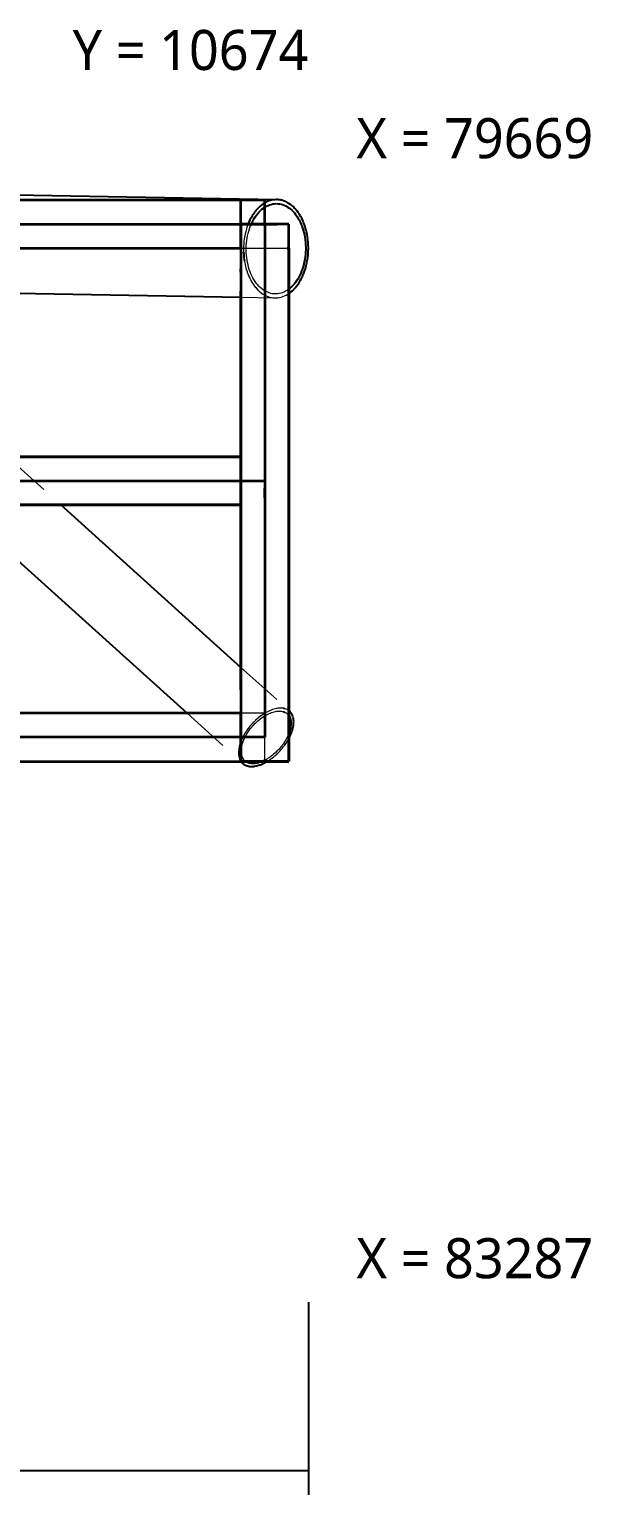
# Model space of a CAD drawing. Header units: millimetres. Extents: x -11795 to 47768, y 22971 to 65021.
# Drawn here: x 9804 to 11555, y 45746 to 50316 of the extents above; entities that cross this region are included whole.
import ezdxf
from ezdxf.enums import TextEntityAlignment as Align

# ---------------------------------------------------------------- set-up
doc = ezdxf.new("R2010")
doc.units = ezdxf.units.MM
doc.linetypes.add('HIDDEN_50', pattern=[225, 150, -75])
for name, color, linetype, lineweight in [('DIMENSIONS', 3, 'Continuous', 18), ('PLATE_HIDDEN', 8, 'HIDDEN_50', 18), ('PLATE_VISIBLE', 7, 'Continuous', 35), ('PROFILE_HIDDEN', 9, 'HIDDEN_50', 18), ('PROFILE_VISIBLE', 4, 'Continuous', 25), ('TEXT', 2, 'Continuous', 25)]:
    doc.layers.add(name, color=color, linetype=linetype, lineweight=lineweight)
doc.styles.add('OpenSans', font='OpenSans-Regular.ttf')
doc.styles.add('OpenSansCondensed-Light', font='OpenSansCondensed-Light.ttf')
doc.dimstyles.new('DIM_1_50', dxfattribs={"dimscale": 50, "dimtxt": 2.5, "dimasz": 2.5, "dimexe": 1.5, "dimexo": 1.5, "dimgap": 1, "dimtad": 1, "dimdec": 0, "dimzin": 12, "dimdsep": 46, "dimtxsty": 'OpenSansCondensed-Light', "dimtsz": 0.00125, "dimcen": 2.5, "dimclrd": 3, "dimclre": 3, "dimclrt": 3, "dimazin": 3, "dimtfac": 0.5, "dimtmove": 2, "dimatfit": 3})

msp = doc.modelspace()

# ---------------------------------------------------------------- linework, layer by layer
at = {"layer": 'PLATE_HIDDEN'}
for p, q in [((10462.2, 49708.1), (8696, 49708.1)), ((10463.4, 49708.1), (8696.7, 49708.1)), ((8696.7, 49708.1), (10463.4, 49708.1)), ((10538.3, 49633.1), (10538.3, 49703.5)), ((10538.3, 48885.3), (10538.3, 49703.2)), ((10313.7, 49633.1), (10538.3, 49633.1)), ((10463.3, 49568.5), (10463.3, 49633.1)), ((10463.3, 49633.1), (10608.3, 49633.1)), ((10463.3, 49498.9), (10463.3, 49558.6)), ((10538.3, 48908.1), (9038.3, 48908.1)), ((10538.3, 48271.8), (10538.3, 48855.3)), ((10463.3, 48067.5), (10463.3, 48256.4)), ((10538.3, 48108.1), (10538.3, 48271.8)), ((10403.5, 48183.1), (10373.6, 48183.1)), ((10443.5, 48183.1), (10423.5, 48183.1)), ((10538.3, 48183.1), (10463.4, 48183.1)), ((10538.3, 48108.1), (10538.3, 48183.1)), ((6880, 48108.1), (10538.3, 48108.1)), ((10538.3, 48108.1), (6880, 48108.1)), ((6880, 48108.1), (10538.3, 48108.1)), ((10538.3, 48037.8), (10538.3, 48108.1))]:
    msp.add_line(p, q, dxfattribs=at)
at = {"layer": 'PLATE_VISIBLE'}
for p, q in [((10463.3, 49783.1), (6875, 49783.1)), ((10538.3, 49783.1), (6875, 49783.1)), ((10463.3, 49633.1), (10463.3, 49783.1)), ((10538.3, 49708.1), (10538.3, 49783.1)), ((6878.9, 49708.1), (10576.9, 49708.1)), ((10576.9, 49708.1), (10462.2, 49708.1)), ((10613.3, 49708.1), (10463.3, 49708.1)), ((10463.3, 49708.1), (10463.3, 48033.1)), ((10538.3, 49708.1), (10463.4, 49708.1)), ((10463.4, 49708.1), (10538.3, 49708.1)), ((10538.3, 49703.2), (10538.3, 49708.1)), ((10538.3, 49708.1), (10538.3, 48271.8)), ((10538.3, 49703.5), (10538.3, 49708.1)), ((10613.3, 48033.1), (10613.3, 49708.1)), ((6875, 49633.1), (10463.3, 49633.1)), ((6999.8, 49633.1), (10313.7, 49633.1)), ((10608.3, 49633.1), (10613.3, 49633.1)), ((10613.3, 49633.1), (10613.3, 48033.6)), ((10463.3, 49558.6), (10463.3, 49568.5)), ((10463.3, 48256.4), (10463.3, 49498.9)), ((10463.3, 48983.1), (6875, 48983.1)), ((9709.6, 48983.1), (10463.3, 48983.1)), ((10463.3, 48833.1), (10463.3, 48983.1)), ((10463.3, 48983.1), (10463.3, 48833.1)), ((9038.3, 48908.1), (10538.3, 48908.1)), ((10538.3, 48855.3), (10538.3, 48885.3)), ((6875, 48833.1), (10463.3, 48833.1)), ((10463.3, 48833.1), (9709.6, 48833.1)), ((10538.3, 48271.8), (10538.3, 48108.1)), ((10463.3, 48183.1), (6875, 48183.1)), ((10373.6, 48183.1), (9704.8, 48183.1)), ((10423.5, 48183.1), (10403.5, 48183.1)), ((10463.4, 48183.1), (10443.5, 48183.1)), ((10463.3, 48033.1), (10463.3, 48183.1)), ((10538.3, 48108.1), (6873.9, 48108.1)), ((6875, 48033.1), (10463.3, 48033.1)), ((9644.9, 48033.1), (10538.3, 48033.1)), ((10463.3, 48032.7), (10463.3, 48067.5)), ((10613.3, 48033.6), (10463.3, 48032.7)), ((10463.3, 48033.1), (10613.3, 48033.1)), ((10538.3, 48033.1), (10538.3, 48037.8))]:
    msp.add_line(p, q, dxfattribs=at)
at = {"layer": 'PROFILE_HIDDEN'}
for p, q in [((10475.6, 49670.3), (10475.2, 49667.7)), ((10477.2, 49678.1), (10475.6, 49670.3)), ((10478.4, 49683), (10477.2, 49678.1)), ((10479, 49685.7), (10478.4, 49683)), ((10481.1, 49693.2), (10479, 49685.7)), ((10482.6, 49697.8), (10481.1, 49693.2)), ((10483.5, 49700.5), (10482.6, 49697.8)), ((10483.2, 49664.7), (10484.6, 49672.2)), ((10484.8, 49704.1), (10483.5, 49700.5)), ((10484.6, 49672.2), (10486.3, 49679.6)), ((10486.3, 49679.6), (10488.2, 49686.8)), ((10488.2, 49686.8), (10490.4, 49693.8)), ((10490.4, 49693.8), (10492.9, 49700.7)), ((10492.9, 49700.7), (10494.2, 49704)), ((10472.1, 49635.9), (10471.9, 49630.3)), ((10471.9, 49630.3), (10472, 49622.2)), ((10472.6, 49646.4), (10472.1, 49638.3)), ((10472.1, 49638.3), (10472.1, 49635.9)), ((10473.1, 49651.9), (10472.6, 49646.4)), ((10473.3, 49654.4), (10473.1, 49651.9)), ((10474.3, 49662.4), (10473.3, 49654.4)), ((10475.2, 49667.7), (10474.3, 49662.4)), ((10480.2, 49634), (10480.5, 49641.8)), ((10480.2, 49626.2), (10480.2, 49634)), ((10480.5, 49618.5), (10480.2, 49626.2)), ((10480.5, 49641.8), (10481.1, 49649.5)), ((10481.1, 49649.5), (10482, 49657.1)), ((10482, 49657.1), (10483.2, 49664.7)), ((10472, 49622.2), (10472.1, 49621)), ((10474.6, 49594.2), (10475.2, 49590.3)), ((10475.2, 49590.3), (10475.6, 49588.4)), ((10475.6, 49588.4), (10476.7, 49582.6)), ((10476.7, 49582.6), (10478.5, 49575)), ((10481, 49610.8), (10480.5, 49618.5)), ((10481.8, 49603.2), (10481, 49610.8)), ((10482.9, 49595.6), (10481.8, 49603.2)), ((10484.3, 49588.2), (10482.9, 49595.6)), ((10485.9, 49580.9), (10484.3, 49588.2)), ((10487.8, 49573.7), (10485.9, 49580.9)), ((10478.5, 49575), (10479, 49573.2)), ((10479, 49573.2), (10480.5, 49567.5)), ((10480.5, 49567.5), (10482.8, 49560.3)), ((10482.8, 49560.3), (10483.3, 49558.8)), ((10483.3, 49558.8), (10485.3, 49553.2)), ((10485.3, 49553.2), (10488.1, 49546.4)), ((10489.9, 49566.7), (10487.8, 49573.7)), ((10488.1, 49546.4), (10488.7, 49545.1)), ((10488.7, 49545.1), (10491.1, 49539.8)), ((10492.4, 49559.9), (10489.9, 49566.7)), ((10491.1, 49539.8), (10494.4, 49533.4)), ((10495, 49553.4), (10492.4, 49559.9)), ((10494.4, 49533.4), (10495, 49532.3)), ((10497.9, 49547), (10495, 49553.4)), ((10495, 49532.3), (10497.8, 49527.3)), ((10501, 49541), (10497.9, 49547)), ((10504.4, 49535.2), (10501, 49541)), ((10507.9, 49529.7), (10504.4, 49535.2)), ((10497.8, 49527.3), (10501.5, 49521.5)), ((10501.5, 49521.5), (10502.1, 49520.6)), ((10502.1, 49520.6), (10505.4, 49516.1)), ((10505.4, 49516.1), (10509.4, 49510.9)), ((10511.7, 49524.5), (10507.9, 49529.7)), ((10509.4, 49510.9), (10510.1, 49510.2)), ((10510.1, 49510.2), (10513.7, 49506.1)), ((10515.6, 49519.6), (10511.7, 49524.5)), ((10513.7, 49506.1), (10518.1, 49501.6)), ((10519.7, 49515), (10515.6, 49519.6)), ((10518.1, 49501.6), (10518.7, 49501.1)), ((10518.7, 49501.1), (10522.6, 49497.5)), ((10524, 49510.9), (10519.7, 49515)), ((10522.6, 49497.5), (10527.3, 49493.8)), ((10528.4, 49507.1), (10524, 49510.9)), ((10527.3, 49493.8), (10527.9, 49493.4)), ((10527.9, 49493.4), (10532.2, 49490.4)), ((10533, 49503.6), (10528.4, 49507.1)), ((10532.2, 49490.4), (10537.1, 49487.4)), ((10537.6, 49500.6), (10533, 49503.6)), ((10537.1, 49487.4), (10537.6, 49487.2)), ((10542.4, 49497.9), (10537.6, 49500.6)), ((10537.6, 49487.2), (10542.1, 49484.9)), ((10547.3, 49495.7), (10542.4, 49497.9)), ((10552.2, 49493.8), (10547.3, 49495.7)), ((10557.3, 49492.4), (10552.2, 49493.8)), ((10562.3, 49491.4), (10557.3, 49492.4)), ((10567.4, 49490.9), (10562.3, 49491.4)), ((10572.6, 49490.7), (10567.4, 49490.9)), ((10577.7, 49491), (10572.6, 49490.7)), ((10582.8, 49491.7), (10577.7, 49491)), ((10587.9, 49492.9), (10582.8, 49491.7)), ((10592.9, 49494.4), (10587.9, 49492.9)), ((10597.9, 49496.4), (10592.9, 49494.4)), ((10602.8, 49498.8), (10597.9, 49496.4)), ((10600.1, 49484.4), (10605.2, 49486.9)), ((10607.6, 49501.6), (10602.8, 49498.8)), ((10605.2, 49486.9), (10610.1, 49489.7)), ((10612.3, 49504.8), (10607.6, 49501.6)), ((10610.2, 49489.8), (10612.6, 49491.4)), ((10614.5, 49506.5), (10612.3, 49504.8)), ((10463.6, 49480.2), (10568.3, 49478.3)), ((10542.1, 49484.9), (10547.3, 49482.7)), ((10547.7, 49482.6), (10552.5, 49481)), ((10552.5, 49481), (10557.7, 49479.7)), ((10558.1, 49479.6), (10563, 49478.8)), ((10563, 49478.8), (10568.3, 49478.3)), ((10568.6, 49478.3), (10573.7, 49478.3)), ((10573.7, 49478.3), (10579, 49478.6)), ((10579.2, 49478.7), (10584.3, 49479.4)), ((10584.3, 49479.4), (10589.6, 49480.7)), ((10589.7, 49480.7), (10594.9, 49482.3)), ((10594.9, 49482.3), (10600.1, 49484.4)), ((9737.3, 48980.9), (9900.4, 48833.9)), ((10463.9, 48326.2), (10612.2, 48192.6)), ((10295.6, 48183), (10458.7, 48036)), ((10509.5, 48161.2), (10508.9, 48160.6)), ((10513.1, 48164.5), (10509.5, 48161.2)), ((10517.4, 48168.2), (10513.1, 48164.5)), ((10517.2, 48159.8), (10520.7, 48162.8)), ((10518, 48168.7), (10517.4, 48168.2)), ((10521.8, 48171.7), (10518, 48168.7)), ((10520.7, 48162.8), (10524.9, 48166.1)), ((10526.3, 48175.1), (10521.8, 48171.7)), ((10524.9, 48166.1), (10525.4, 48166.5)), ((10525.4, 48166.5), (10529.1, 48169.2)), ((10526.8, 48175.4), (10526.3, 48175.1)), ((10530.8, 48178.2), (10526.8, 48175.4)), ((10529.1, 48169.2), (10533.4, 48172.2)), ((10535.3, 48181.2), (10530.8, 48178.2)), ((10533.4, 48172.2), (10533.8, 48172.5)), ((10533.8, 48172.5), (10537.7, 48174.9)), ((10535.7, 48181.5), (10535.3, 48181.2)), ((10539.8, 48183.9), (10535.7, 48181.5)), ((10537.7, 48174.9), (10542, 48177.4)), ((10544.3, 48186.5), (10539.8, 48183.9)), ((10542.4, 48177.6), (10546.3, 48179.7)), ((10548.9, 48188.8), (10544.7, 48186.7)), ((10546.3, 48179.7), (10550.6, 48181.8)), ((10553.4, 48190.9), (10548.9, 48188.8)), ((10550.9, 48182), (10554.8, 48183.7)), ((10557.9, 48192.8), (10553.7, 48191.1)), ((10554.8, 48183.7), (10559.1, 48185.3)), ((10562.3, 48194.4), (10557.9, 48192.8)), ((10559.3, 48185.4), (10563.2, 48186.7)), ((10566.7, 48195.8), (10562.6, 48194.5)), ((10563.2, 48186.7), (10567.3, 48187.9)), ((10571.1, 48197), (10566.7, 48195.8)), ((10567.5, 48187.9), (10571.4, 48188.8)), ((10575.3, 48197.9), (10571.2, 48197)), ((10571.4, 48188.8), (10575.3, 48189.4)), ((10579.4, 48198.6), (10575.3, 48197.9)), ((10575.4, 48189.4), (10579.2, 48189.8)), ((10579.2, 48189.8), (10582.9, 48190)), ((10583.5, 48199), (10579.5, 48198.6)), ((10582.9, 48190), (10586.5, 48189.9)), ((10587.4, 48199.1), (10583.5, 48199)), ((10586.5, 48189.9), (10589.9, 48189.5)), ((10591.2, 48199), (10587.4, 48199.1)), ((10590, 48189.5), (10593.3, 48188.9)), ((10594.8, 48198.7), (10591.2, 48199)), ((10593.3, 48188.9), (10596.3, 48188.1)), ((10596.7, 48198.4), (10594.9, 48198.7)), ((10596.4, 48188.1), (10597.9, 48187.5)), ((10601.7, 48197.2), (10600, 48197.6)), ((10600.8, 48186.3), (10602.1, 48185.7)), ((10605, 48196.1), (10601.8, 48197.2)), ((10602.2, 48185.6), (10604.9, 48184)), ((10604.9, 48184), (10607.1, 48182.3)), ((10607.9, 48194.8), (10605, 48196.1)), ((10607.3, 48182.2), (10609.5, 48180.2)), ((10610.8, 48193.2), (10608, 48194.7)), ((10609.5, 48180.2), (10611.4, 48178.1)), ((10612.1, 48192.3), (10610.8, 48193.2)), ((10611.6, 48177.9), (10612.5, 48176.6)), ((10473.5, 48116.1), (10470.9, 48111.3)), ((10474.1, 48117.2), (10473.5, 48116.1)), ((10476.3, 48120.8), (10474.1, 48117.2)), ((10479.3, 48125.6), (10476.3, 48120.8)), ((10480, 48126.6), (10479.3, 48125.6)), ((10479.3, 48113.4), (10481.9, 48117.9)), ((10482.5, 48130.3), (10480, 48126.6)), ((10481.9, 48117.9), (10482.6, 48119)), ((10485.8, 48134.9), (10482.5, 48130.3)), ((10482.6, 48119), (10484.7, 48122.4)), ((10484.7, 48122.4), (10487.7, 48126.9)), ((10486.6, 48135.8), (10485.8, 48134.9)), ((10489.4, 48139.4), (10486.6, 48135.8)), ((10487.7, 48126.9), (10488.4, 48127.8)), ((10488.4, 48127.8), (10490.8, 48131.3)), ((10493, 48143.9), (10489.4, 48139.4)), ((10490.8, 48131.3), (10494.1, 48135.6)), ((10493.7, 48144.7), (10493, 48143.9)), ((10496.8, 48148.3), (10493.7, 48144.7)), ((10494.1, 48135.6), (10494.8, 48136.4)), ((10494.8, 48136.4), (10497.6, 48139.9)), ((10500.7, 48152.5), (10496.8, 48148.3)), ((10497.6, 48139.9), (10501.2, 48144)), ((10501.4, 48153.2), (10500.7, 48152.5)), ((10501.2, 48144), (10501.8, 48144.7)), ((10504.8, 48156.7), (10501.4, 48153.2)), ((10501.8, 48144.7), (10504.9, 48148)), ((10508.9, 48160.6), (10504.8, 48156.7)), ((10504.9, 48148), (10508.7, 48151.9)), ((10508.7, 48151.9), (10509.3, 48152.5)), ((10509.3, 48152.5), (10512.6, 48155.7)), ((10512.6, 48155.7), (10516.6, 48159.3)), ((10516.6, 48159.3), (10517.2, 48159.8)), ((10611.8, 48116.5), (10610.9, 48114.3)), ((10457, 48070.7), (10456.8, 48069.3)), ((10457.5, 48073.7), (10457, 48070.7)), ((10458.3, 48078.2), (10457.5, 48073.7)), ((10458.7, 48079.6), (10458.3, 48078.2)), ((10459.5, 48082.8), (10458.7, 48079.6)), ((10460.8, 48087.5), (10459.5, 48082.8)), ((10461.3, 48088.8), (10460.8, 48087.5)), ((10461.8, 48090.5), (10461.3, 48088.8)), ((10464.7, 48098.2), (10464.4, 48097.5)), ((10466.2, 48101.7), (10464.7, 48098.2)), ((10464.9, 48066.9), (10465, 48069.5)), ((10465, 48069.5), (10465.4, 48073.6)), ((10465.4, 48073.6), (10465.6, 48074.9)), ((10465.6, 48074.9), (10466.1, 48077.8)), ((10466.1, 48077.8), (10467, 48082)), ((10468.4, 48106.5), (10466.2, 48101.7)), ((10467, 48082), (10467.3, 48083.3)), ((10467.3, 48083.3), (10468.1, 48086.4)), ((10468.1, 48086.4), (10469.4, 48090.8)), ((10469, 48107.7), (10468.4, 48106.5)), ((10470.9, 48111.3), (10469, 48107.7)), ((10469.4, 48090.8), (10469.8, 48092.1)), ((10469.8, 48092.1), (10471, 48095.3)), ((10471, 48095.3), (10472.7, 48099.8)), ((10472.7, 48099.8), (10473.3, 48101)), ((10473.3, 48101), (10474.7, 48104.3)), ((10474.7, 48104.3), (10476.9, 48108.9)), ((10476.9, 48108.9), (10477.5, 48110)), ((10477.5, 48110), (10479.3, 48113.4)), ((10581.6, 48070.3), (10579.1, 48067.7)), ((10585.3, 48074.4), (10581.6, 48070.3)), ((10586.4, 48075.7), (10585.3, 48074.4)), ((10585.9, 48065.9), (10589.7, 48070.2)), ((10588.8, 48078.6), (10586.4, 48075.7)), ((10592.1, 48082.9), (10588.8, 48078.6)), ((10589.7, 48070.2), (10590.9, 48071.6)), ((10590.9, 48071.6), (10593.4, 48074.6)), ((10593.1, 48084.2), (10592.1, 48082.9)), ((10595.4, 48087.2), (10593.1, 48084.2)), ((10593.4, 48074.6), (10597, 48079.2)), ((10598.4, 48091.7), (10595.4, 48087.2)), ((10597, 48079.2), (10598.1, 48080.5)), ((10598.1, 48080.5), (10600.5, 48083.7)), ((10599.2, 48092.9), (10598.4, 48091.7)), ((10601.3, 48096.1), (10599.2, 48092.9)), ((10600.5, 48083.7), (10603.7, 48088.4)), ((10604, 48100.7), (10601.3, 48096.1)), ((10603.7, 48088.4), (10604.6, 48089.7)), ((10604.6, 48101.8), (10604, 48100.7)), ((10606.5, 48105.2), (10604.6, 48101.8)), ((10604.6, 48089.7), (10606.8, 48093.1)), ((10608.8, 48109.7), (10606.5, 48105.2)), ((10606.8, 48093.1), (10609.7, 48097.9)), ((10609.3, 48110.9), (10608.8, 48109.7)), ((10610.9, 48114.3), (10609.3, 48110.9)), ((10609.7, 48097.9), (10610.5, 48099.1)), ((10610.5, 48099.1), (10611.5, 48100.9)), ((10456.3, 48062.3), (10456.2, 48060.9)), ((10456.2, 48060.9), (10456.3, 48056.9)), ((10456.4, 48065.1), (10456.3, 48062.3)), ((10456.3, 48056.9), (10456.5, 48054.3)), ((10456.8, 48069.3), (10456.4, 48065.1)), ((10456.5, 48054.3), (10456.6, 48053)), ((10456.6, 48053), (10457.2, 48049.2)), ((10457.2, 48049.2), (10457.7, 48047)), ((10457.7, 48047), (10458, 48045.7)), ((10458, 48045.7), (10459, 48042.3)), ((10459, 48042.3), (10459.8, 48040.3)), ((10459.8, 48040.3), (10460.2, 48039)), ((10460.2, 48039), (10461.7, 48036)), ((10461.7, 48036), (10462.2, 48035.2)), ((10464.9, 48065.6), (10464.9, 48066.9)), ((10465, 48061.8), (10464.9, 48065.6)), ((10465.2, 48059.4), (10465, 48061.8)), ((10465.3, 48058.1), (10465.2, 48059.4)), ((10465.8, 48054.6), (10465.3, 48058.1)), ((10466.3, 48052.5), (10465.8, 48054.6)), ((10466.6, 48051.2), (10466.3, 48052.5)), ((10467.7, 48048), (10466.6, 48051.2)), ((10468.4, 48046.2), (10467.7, 48048)), ((10468.9, 48045), (10468.4, 48046.2)), ((10470.4, 48042.3), (10468.9, 48045)), ((10471.4, 48040.7), (10470.4, 48042.3)), ((10472.1, 48039.7), (10471.4, 48040.7)), ((10474, 48037.3), (10472.1, 48039.7)), ((10475.3, 48036), (10474, 48037.3)), ((10476.2, 48035.1), (10475.3, 48036)), ((10477.3, 48034.2), (10476.2, 48035.1)), ((10536.2, 48035.5), (10534, 48034.5)), ((10538, 48036.4), (10536.2, 48035.5)), ((10540.5, 48037.7), (10538, 48036.4)), ((10544.8, 48040.1), (10540.5, 48037.7)), ((10546.5, 48041.2), (10544.8, 48040.1)), ((10549.1, 48042.8), (10546.5, 48041.2)), ((10548, 48034.3), (10548.9, 48034.9)), ((10548.9, 48034.9), (10551.6, 48036.6)), ((10553.4, 48045.6), (10549.1, 48042.8)), ((10551.6, 48036.6), (10556.1, 48039.7)), ((10555, 48046.8), (10553.4, 48045.6)), ((10557.6, 48048.6), (10555, 48046.8)), ((10556.1, 48039.7), (10557.8, 48040.9)), ((10561.8, 48051.8), (10557.6, 48048.6)), ((10557.8, 48040.9), (10560.6, 48042.9)), ((10560.6, 48042.9), (10565, 48046.4)), ((10563.3, 48053.1), (10561.8, 48051.8)), ((10565.9, 48055.2), (10563.3, 48053.1)), ((10565, 48046.4), (10566.6, 48047.7)), ((10570, 48058.8), (10565.9, 48055.2)), ((10566.6, 48047.7), (10569.3, 48050)), ((10569.3, 48050), (10573.6, 48053.7)), ((10571.4, 48060.1), (10570, 48058.8)), ((10574, 48062.5), (10571.4, 48060.1)), ((10573.6, 48053.7), (10575.1, 48055.1)), ((10577.8, 48066.3), (10574, 48062.5)), ((10575.1, 48055.1), (10577.8, 48057.7)), ((10579.1, 48067.7), (10577.8, 48066.3)), ((10577.8, 48057.7), (10581.9, 48061.7)), ((10581.9, 48061.7), (10583.2, 48063.1)), ((10583.2, 48063.1), (10585.9, 48065.9))]:
    msp.add_line(p, q, dxfattribs=at)
at = {"layer": 'PROFILE_VISIBLE'}
for p, q in [((7042.6, 49847.7), (10575.2, 49784.7)), ((10523.9, 49764.2), (10519.3, 49760)), ((10526.5, 49766.3), (10523.9, 49764.2)), ((10528.7, 49768.1), (10526.5, 49766.3)), ((10533.5, 49771.6), (10528.7, 49768.1)), ((10536.1, 49773.1), (10533.5, 49771.6)), ((10533.9, 49758.2), (10538.6, 49761.3)), ((10538.5, 49774.6), (10536.1, 49773.1)), ((10543.6, 49777.3), (10538.5, 49774.6)), ((10538.6, 49761.3), (10543.4, 49764.1)), ((10543.4, 49764.1), (10548.3, 49766.5)), ((10546.1, 49778.5), (10543.6, 49777.3)), ((10548.7, 49779.6), (10546.1, 49778.5)), ((10548.3, 49766.5), (10553.3, 49768.5)), ((10553.9, 49781.5), (10548.7, 49779.6)), ((10553.3, 49768.5), (10558.3, 49770)), ((10556.5, 49782.2), (10553.9, 49781.5)), ((10559.2, 49782.9), (10556.5, 49782.2)), ((10558.3, 49770), (10563.4, 49771.2)), ((10564.5, 49783.9), (10559.2, 49782.9)), ((10563.4, 49771.2), (10568.5, 49771.9)), ((10567, 49784.2), (10564.5, 49783.9)), ((10569.8, 49784.5), (10567, 49784.2)), ((10568.5, 49771.9), (10573.6, 49772.2)), ((10575.2, 49784.7), (10569.8, 49784.5)), ((10573.6, 49772.2), (10578.7, 49772)), ((10577.6, 49784.6), (10575.2, 49784.7)), ((10580.5, 49784.4), (10577.6, 49784.6)), ((10578.7, 49772), (10583.9, 49771.5)), ((10585.8, 49783.7), (10580.5, 49784.4)), ((10583.9, 49771.5), (10588.9, 49770.5)), ((10588.1, 49783.3), (10585.8, 49783.7)), ((10591.1, 49782.6), (10588.1, 49783.3)), ((10588.9, 49770.5), (10593.9, 49769.1)), ((10596.3, 49781.1), (10591.1, 49782.6)), ((10593.9, 49769.1), (10598.9, 49767.2)), ((10598.5, 49780.3), (10596.3, 49781.1)), ((10601.5, 49779.2), (10598.5, 49780.3)), ((10598.9, 49767.2), (10603.8, 49765)), ((10606.6, 49776.8), (10601.5, 49779.2)), ((10603.8, 49765), (10608.6, 49762.3)), ((10608.6, 49775.7), (10606.6, 49776.8)), ((10611.6, 49774), (10608.6, 49775.7)), ((10608.6, 49762.3), (10613.2, 49759.3)), ((10616.5, 49770.9), (10611.6, 49774)), ((10618.3, 49769.5), (10616.5, 49770.9)), ((10621.2, 49767.3), (10618.3, 49769.5)), ((10625.9, 49763.4), (10621.2, 49767.3)), ((10627.5, 49761.8), (10625.9, 49763.4)), ((10630.3, 49759.1), (10627.5, 49761.8)), ((10488.9, 49714.5), (10487.8, 49711.9)), ((10492, 49721.2), (10488.9, 49714.5)), ((10494, 49725.1), (10492, 49721.2)), ((10495.3, 49727.6), (10494, 49725.1)), ((10498.8, 49733.8), (10495.3, 49727.6)), ((10498.5, 49713.7), (10501.7, 49719.9)), ((10501, 49737.2), (10498.8, 49733.8)), ((10502.6, 49739.7), (10501, 49737.2)), ((10501.7, 49719.9), (10505.1, 49725.8)), ((10506.5, 49745.3), (10502.6, 49739.7)), ((10505.1, 49725.8), (10508.7, 49731.4)), ((10508.8, 49748.2), (10506.5, 49745.3)), ((10508.7, 49731.4), (10512.5, 49736.7)), ((10510.6, 49750.5), (10508.8, 49748.2)), ((10514.9, 49755.4), (10510.6, 49750.5)), ((10512.5, 49736.7), (10516.4, 49741.7)), ((10517.3, 49758), (10514.9, 49755.4)), ((10516.4, 49741.7), (10520.6, 49746.3)), ((10519.3, 49760), (10517.3, 49758)), ((10520.6, 49746.3), (10524.9, 49750.6)), ((10524.9, 49750.6), (10529.3, 49754.6)), ((10529.3, 49754.6), (10533.9, 49758.2)), ((10613.2, 49759.3), (10617.8, 49755.9)), ((10617.8, 49755.9), (10622.2, 49752)), ((10622.2, 49752), (10626.5, 49747.9)), ((10626.5, 49747.9), (10630.6, 49743.3)), ((10634.7, 49754.5), (10630.3, 49759.1)), ((10630.6, 49743.3), (10634.5, 49738.5)), ((10634.5, 49738.5), (10638.3, 49733.3)), ((10636.1, 49752.7), (10634.7, 49754.5)), ((10638.8, 49749.5), (10636.1, 49752.7)), ((10638.3, 49733.3), (10641.8, 49727.7)), ((10642.8, 49744.1), (10638.8, 49749.5)), ((10641.8, 49727.7), (10645.2, 49721.9)), ((10644, 49742.3), (10642.8, 49744.1)), ((10646.5, 49738.5), (10644, 49742.3)), ((10645.2, 49721.9), (10648.3, 49715.9)), ((10650.1, 49732.6), (10646.5, 49738.5)), ((10648.3, 49715.9), (10651.2, 49709.5)), ((10651.2, 49730.6), (10650.1, 49732.6)), ((10653.5, 49726.4), (10651.2, 49730.6)), ((10656.6, 49719.9), (10653.5, 49726.4)), ((10657.5, 49717.8), (10656.6, 49719.9)), ((10659.5, 49713.1), (10657.5, 49717.8)), ((10486.1, 49707.6), (10484.8, 49704.1)), ((10487.8, 49711.9), (10486.1, 49707.6)), ((10494.2, 49704), (10495.6, 49707.3)), ((10495.6, 49707.3), (10498.5, 49713.7)), ((10651.2, 49709.5), (10653.8, 49703)), ((10653.8, 49703), (10656.2, 49696.2)), ((10656.2, 49696.2), (10658.4, 49689.2)), ((10658.4, 49689.2), (10660.3, 49682)), ((10662.2, 49706.2), (10659.5, 49713.1)), ((10660.3, 49682), (10661.9, 49674.7)), ((10661.9, 49674.7), (10663.3, 49667.3)), ((10662.8, 49704.2), (10662.2, 49706.2)), ((10664.6, 49699), (10662.8, 49704.2)), ((10666.7, 49691.7), (10664.6, 49699)), ((10667.2, 49689.7), (10666.7, 49691.7)), ((10668.6, 49684.1), (10667.2, 49689.7)), ((10670.2, 49676.5), (10668.6, 49684.1)), ((10670.6, 49674.5), (10670.2, 49676.5)), ((10671.6, 49668.7), (10670.6, 49674.5)), ((10663.3, 49667.3), (10664.4, 49659.7)), ((10664.4, 49659.7), (10665.2, 49652.1)), ((10665.2, 49652.1), (10665.7, 49644.4)), ((10666, 49628.9), (10665.6, 49621.2)), ((10665.7, 49644.4), (10666, 49636.7)), ((10666, 49636.7), (10666, 49628.9)), ((10672.7, 49660.8), (10671.6, 49668.7)), ((10672.9, 49658.9), (10672.7, 49660.8)), ((10673.5, 49652.8), (10672.9, 49658.9)), ((10674, 49644.8), (10673.5, 49652.8)), ((10673.9, 49620.5), (10674.1, 49627)), ((10674.1, 49643), (10674, 49644.8)), ((10674.2, 49636.7), (10674.1, 49643)), ((10674.1, 49627), (10674.2, 49628.6)), ((10674.2, 49628.6), (10674.2, 49636.7)), ((10472.1, 49621), (10472.1, 49619.9)), ((10472.1, 49619.9), (10472.4, 49614.1)), ((10472.4, 49614.1), (10473.1, 49606.1)), ((10473.1, 49606.1), (10473.3, 49604)), ((10473.3, 49604), (10474, 49598.2)), ((10474, 49598.2), (10474.6, 49594.2)), ((10659.9, 49583.4), (10658, 49576.1)), ((10661.6, 49590.7), (10659.9, 49583.4)), ((10663, 49598.2), (10661.6, 49590.7)), ((10664.2, 49605.8), (10663, 49598.2)), ((10665.1, 49613.4), (10664.2, 49605.8)), ((10665.6, 49621.2), (10665.1, 49613.4)), ((10666.1, 49573.5), (10667.8, 49579.9)), ((10667.8, 49579.9), (10668.1, 49581)), ((10668.1, 49581), (10669.8, 49588.7)), ((10669.8, 49588.7), (10671, 49595.2)), ((10671, 49595.2), (10671.2, 49596.6)), ((10671.2, 49596.6), (10672.4, 49604.5)), ((10672.4, 49604.5), (10673.1, 49611)), ((10673.1, 49611), (10673.3, 49612.5)), ((10673.3, 49612.5), (10673.9, 49620.5)), ((10641.1, 49537.1), (10637.5, 49531.5)), ((10644.5, 49543), (10641.1, 49537.1)), ((10647.6, 49549.2), (10644.5, 49543)), ((10645.5, 49526.1), (10649.1, 49532.2)), ((10650.6, 49555.6), (10647.6, 49549.2)), ((10649.1, 49532.2), (10652.2, 49537.8)), ((10653.3, 49562.2), (10650.6, 49555.6)), ((10652.2, 49537.8), (10652.6, 49538.5)), ((10652.6, 49538.5), (10655.7, 49545)), ((10655.8, 49569.1), (10653.3, 49562.2)), ((10655.7, 49545), (10658.4, 49551)), ((10658, 49576.1), (10655.8, 49569.1)), ((10658.4, 49551), (10658.7, 49551.8)), ((10658.7, 49551.8), (10661.4, 49558.8)), ((10661.4, 49558.8), (10663.6, 49565.1)), ((10663.6, 49565.1), (10663.9, 49566.1)), ((10663.9, 49566.1), (10666.1, 49573.5)), ((9705.2, 49493.7), (10463.6, 49480.2)), ((10612.6, 49491.4), (10615.1, 49493)), ((10616.8, 49508.3), (10614.5, 49506.5)), ((10615.1, 49493), (10619.7, 49496.6)), ((10621.3, 49512.3), (10616.8, 49508.3)), ((10619.9, 49496.7), (10624.6, 49500.7)), ((10625.6, 49516.6), (10621.3, 49512.3)), ((10624.6, 49500.7), (10628.9, 49504.9)), ((10629.7, 49521.2), (10625.6, 49516.6)), ((10629.1, 49505.1), (10633.5, 49509.9)), ((10633.7, 49526.2), (10629.7, 49521.2)), ((10633.5, 49509.9), (10637.4, 49514.6)), ((10637.5, 49531.5), (10633.7, 49526.2)), ((10637.7, 49515), (10641.7, 49520.4)), ((10641.7, 49520.4), (10645.2, 49525.7)), ((10645.2, 49525.7), (10645.5, 49526.1)), ((9900.4, 48833.9), (10463.9, 48326.2)), ((9702.4, 48717.4), (10295.6, 48183)), ((10598.4, 48198.1), (10596.7, 48198.4)), ((10597.9, 48187.5), (10599.4, 48187)), ((10600, 48197.6), (10598.4, 48198.1)), ((10599.4, 48187), (10600.8, 48186.3)), ((10613.3, 48191.4), (10612.1, 48192.3)), ((10612.2, 48192.6), (10616, 48189.3)), ((10612.5, 48176.6), (10613.4, 48175.4)), ((10613.4, 48175.4), (10614.8, 48173)), ((10616, 48189.3), (10613.5, 48191.3)), ((10615, 48172.7), (10616.4, 48169.8)), ((10618, 48187.2), (10616, 48189.3)), ((10616.4, 48169.8), (10617.4, 48167.1)), ((10617.5, 48166.7), (10618.4, 48163.5)), ((10620.2, 48184.5), (10618.2, 48187)), ((10618.4, 48163.5), (10619, 48160.5)), ((10621.9, 48182), (10620.2, 48184.5)), ((10623.7, 48178.8), (10622.1, 48181.8)), ((10624.9, 48176.1), (10623.7, 48178.8)), ((10626.2, 48172.4), (10625, 48175.7)), ((10626.9, 48169.4), (10626.2, 48172.4)), ((10627.7, 48165.3), (10627.1, 48168.9)), ((10628.1, 48162), (10627.7, 48165.3)), ((10628.2, 48161.4), (10628.1, 48162)), ((10628.4, 48157.5), (10628.2, 48161.4)), ((10612.8, 48118.8), (10611.8, 48116.5)), ((10613.2, 48119.8), (10612.8, 48118.8)), ((10614.5, 48123.3), (10613.2, 48119.8)), ((10615.9, 48127.7), (10614.5, 48123.3)), ((10616.2, 48128.7), (10615.9, 48127.7)), ((10617.1, 48132.1), (10616.2, 48128.7)), ((10618.1, 48136.4), (10617.1, 48132.1)), ((10617.3, 48112.3), (10619.4, 48117)), ((10618.3, 48137.3), (10618.1, 48136.4)), ((10618.9, 48140.7), (10618.3, 48137.3)), ((10619.4, 48144.8), (10618.9, 48140.7)), ((10619.1, 48160), (10619.5, 48156.4)), ((10619.7, 48148.8), (10619.4, 48145.5)), ((10619.4, 48145.5), (10619.4, 48144.8)), ((10619.4, 48117), (10619.9, 48118.2)), ((10619.5, 48156.4), (10619.7, 48153.3)), ((10619.7, 48153.3), (10619.7, 48152.7)), ((10619.7, 48152.7), (10619.7, 48148.8)), ((10619.9, 48118.2), (10621.4, 48121.8)), ((10621.4, 48121.8), (10623, 48126.5)), ((10623, 48126.5), (10623.4, 48127.5)), ((10623.4, 48127.5), (10624.5, 48131.2)), ((10624.5, 48131.2), (10625.7, 48135.8)), ((10625.7, 48135.8), (10625.9, 48136.7)), ((10625.9, 48136.7), (10626.7, 48140.4)), ((10626.7, 48140.4), (10627.5, 48144.8)), ((10627.5, 48144.8), (10627.6, 48145.6)), ((10627.6, 48145.6), (10628, 48149.1)), ((10628, 48149.1), (10628.3, 48153.4)), ((10628.3, 48154.1), (10628.4, 48157.5)), ((10628.3, 48153.4), (10628.3, 48154.1)), ((10462.4, 48092.2), (10461.8, 48090.5)), ((10464.2, 48096.9), (10462.4, 48092.2)), ((10464.4, 48097.5), (10464.2, 48096.9)), ((10611.5, 48100.9), (10612.5, 48102.7)), ((10612.5, 48102.7), (10615, 48107.5)), ((10615, 48107.5), (10615.6, 48108.7)), ((10615.6, 48108.7), (10617.3, 48112.3)), ((10458.7, 48036), (10469.9, 48026)), ((10462.2, 48035.2), (10462.8, 48034.3)), ((10462.8, 48034.3), (10463.4, 48033.2)), ((10463.4, 48033.2), (10465.4, 48030.6)), ((10465.4, 48030.6), (10466.6, 48029.2)), ((10466.6, 48029.2), (10467.5, 48028.2)), ((10467.5, 48028.2), (10469.9, 48026)), ((10469.9, 48026), (10471.3, 48024.9)), ((10471.3, 48024.9), (10472.4, 48024.1)), ((10472.4, 48024.1), (10475.2, 48022.4)), ((10478.5, 48033.2), (10477.3, 48034.2)), ((10479.9, 48032.2), (10478.5, 48033.2)), ((10481, 48031.5), (10479.9, 48032.2)), ((10483.8, 48030), (10481, 48031.5)), ((10485.3, 48029.3), (10483.8, 48030)), ((10486.7, 48028.8), (10485.3, 48029.3)), ((10489.7, 48027.8), (10486.7, 48028.8)), ((10491.4, 48027.4), (10489.7, 48027.8)), ((10493, 48027.1), (10491.4, 48027.4)), ((10496.4, 48026.6), (10493, 48027.1)), ((10498.2, 48026.5), (10496.4, 48026.6)), ((10499.9, 48026.4), (10498.2, 48026.5)), ((10503.6, 48026.4), (10499.9, 48026.4)), ((10505.4, 48026.5), (10503.6, 48026.4)), ((10507.4, 48026.7), (10505.4, 48026.5)), ((10511.2, 48027.2), (10507.4, 48026.7)), ((10513.1, 48027.6), (10511.2, 48027.2)), ((10515.2, 48028), (10513.1, 48027.6)), ((10519.3, 48029), (10515.2, 48028)), ((10521.2, 48029.6), (10519.3, 48029)), ((10523.5, 48030.3), (10521.2, 48029.6)), ((10527.7, 48031.8), (10523.5, 48030.3)), ((10524.5, 48022.7), (10529, 48024.4)), ((10529.5, 48032.6), (10527.7, 48031.8)), ((10529, 48024.4), (10530.9, 48025.3)), ((10531.9, 48033.5), (10529.5, 48032.6)), ((10530.9, 48025.3), (10533.5, 48026.4)), ((10534, 48034.5), (10531.9, 48033.5)), ((10533.5, 48026.4), (10538, 48028.7)), ((10538, 48028.7), (10539.9, 48029.7)), ((10539.9, 48029.7), (10542.5, 48031.1)), ((10542.5, 48031.1), (10547.1, 48033.8)), ((10547.1, 48033.8), (10548, 48034.3)), ((10475.2, 48022.4), (10476.8, 48021.5)), ((10476.8, 48021.5), (10478.1, 48020.9)), ((10478.1, 48020.9), (10481.2, 48019.7)), ((10481.2, 48019.7), (10483, 48019.1)), ((10483, 48019.1), (10484.5, 48018.7)), ((10484.5, 48018.7), (10487.9, 48017.9)), ((10487.9, 48017.9), (10489.8, 48017.7)), ((10489.8, 48017.7), (10491.5, 48017.5)), ((10491.5, 48017.5), (10495.3, 48017.2)), ((10495.3, 48017.2), (10497.2, 48017.2)), ((10497.2, 48017.2), (10499.1, 48017.3)), ((10499.1, 48017.3), (10503.1, 48017.5)), ((10503.1, 48017.5), (10505.1, 48017.8)), ((10505.1, 48017.8), (10507.2, 48018.1)), ((10507.2, 48018.1), (10511.4, 48018.9)), ((10511.4, 48018.9), (10513.4, 48019.3)), ((10513.4, 48019.3), (10515.7, 48019.9)), ((10515.7, 48019.9), (10520.1, 48021.2)), ((10520.1, 48021.2), (10522.1, 48021.8)), ((10522.1, 48021.8), (10524.5, 48022.7))]:
    msp.add_line(p, q, dxfattribs=at)

# ---------------------------------------------------------------- texts
at = {"layer": 'TEXT', "style": 'OpenSans'}
msp.add_text('Y = 10674', height=125, dxfattribs=at).set_placement((10674.2, 50188.8), align=Align.RIGHT)
for s, p in [('X = 79669', (10824.2, 49913.8)), ('X = 83287', (10824.2, 46421.4))]:
    msp.add_text(s, height=125, dxfattribs=at).set_placement(p)

# ---------------------------------------------------------------- dimensions: what is measured, and where the dimension line sits
at = {"layer": 'DIMENSIONS'}
msp.add_linear_dim(base=(-7544.6, 45821.4), p1=(-7544.6, 46421.4), p2=(10674.2, 46421.4), dimstyle='DIM_1_50', dxfattribs=at).render()

doc.saveas('drawing.dxf')
